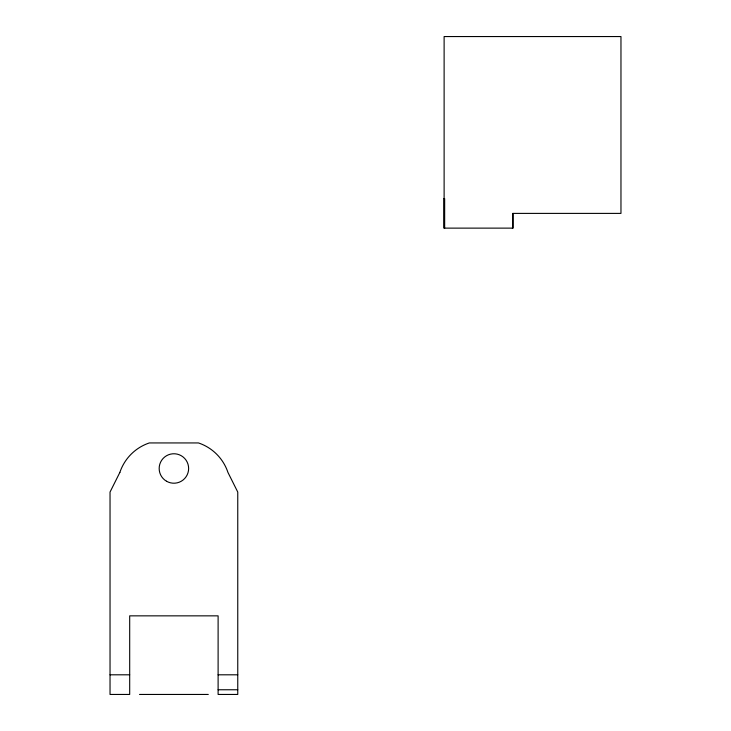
<?xml version="1.0" encoding="UTF-8"?>
<svg xmlns="http://www.w3.org/2000/svg" width="731" height="731" viewBox="0 0 731 731"><rect width="100%" height="100%" fill="white"/><g stroke="black" fill="none" stroke-linecap="round" stroke-linejoin="round"><path stroke-width="1.1" d="M512.888 213.397L512.888 228.127L444.119 228.127L444.119 36.55L620.966 36.55L620.966 213.397L512.888 213.397L512.888 228.127L512.349 228.136M110.034 674.804L129.689 674.804M218.112 674.804L237.758 674.804M218.112 689.762L237.758 689.762M139.511 694.45L208.28 694.45M444.119 198.658L444.119 228.127L444.658 228.127L444.658 198.658L444.119 198.658M119.866 472.409L110.034 492.064L110.034 694.45L129.689 694.45L129.689 615.849L218.112 615.849L218.112 694.45L237.758 694.45L237.758 492.064L227.935 472.409A46.665 46.665 0 0 0 198.457 442.94L149.334 442.94A46.665 46.665 0 0 0 119.866 472.409M166.531 481.245A14.739 14.739 0 0 0 188.635 468.48A14.739 14.739 0 0 0 166.531 455.724A14.739 14.739 0 0 0 166.531 481.245"/></g></svg>
